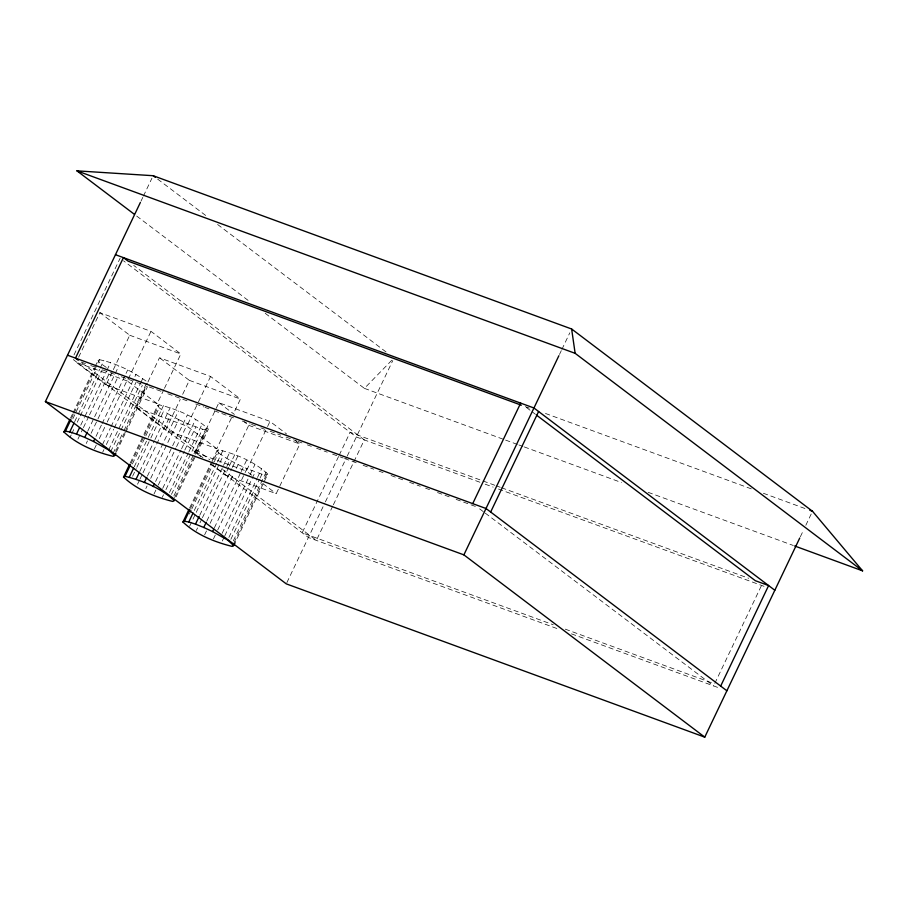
<?xml version="1.0" encoding="UTF-8"?>
<svg xmlns="http://www.w3.org/2000/svg" width="908" height="908" viewBox="0 0 908 908"><rect width="100%" height="100%" fill="white"/><g stroke="black" fill="none" stroke-linecap="round" stroke-linejoin="round"><path stroke-width="0.68" stroke-dasharray="4.54 3.41" d="M140.99 201.19L142.806 197.365M143.419 196.094L151.92 178.252M74.002 354.926L120.117 258.235M78.633 357.196L99.88 312.647L150.989 331.363L180.851 353.972L164.462 388.329M70.62 417.93L72.447 414.105M73.06 412.822L94.375 368.137M94.977 366.855L98.03 360.476L99.517 359.693C116.701 363.336 132.965 371.644 147.198 381.848L123.443 431.652M71.494 418.418L73.321 414.593M73.934 413.31L99.517 359.693M72.81 418.86L96.554 369.068M74.649 421.709L77.691 415.319M78.304 414.048L99.619 369.363M100.221 368.081L103.875 360.419M69.95 437.554L71.165 435M71.766 433.718L74.819 427.339M77.248 422.231L79.688 417.124M80.301 415.841L102.218 369.874M80.755 425.148L84.41 417.487M85.023 416.204L106.338 371.52M106.94 370.237L110.594 362.576M77.94 439.109L82.81 428.894M83.422 427.623L88.905 416.125M89.517 414.854L109.607 372.711M163.86 389.6L157.186 403.606L106.077 384.879L112.751 370.884M113.352 369.613L129.742 335.245L99.88 312.647M87.804 431.028L114.601 374.845M115.203 373.574L118.857 365.913M86.237 443.479L87.452 440.925M91.106 433.264L118.517 375.81M96.01 436.396L101.492 424.91M102.093 423.627L127.676 370.01M94.443 448.847L96.271 445.022M99.312 438.632L106.622 423.321M107.235 422.038L127.937 378.625M157.186 403.606L127.313 380.997L150.989 331.363M102.479 444.602L110.39 427.997M111.003 426.726L135.973 374.368M102.706 452.184L103.921 449.63M106.361 444.523L113.67 429.2M114.272 427.918L136.2 381.95M108.642 449.993L140.309 383.596M140.922 382.313L142.749 378.488M110.64 451.787L120.389 431.357M121.002 430.086L142.318 385.389M113.091 453.353L122.841 432.923M231.347 418.157L216.785 448.7L165.676 429.983L135.803 407.386L147.334 383.199M147.947 381.928L159.479 357.752L210.588 376.468L240.45 399.066L233.776 413.072M115.622 451.242L146.676 386.127M116.496 451.73L125.02 433.854M125.633 432.583L147.55 386.615M130.219 463.035L157.629 405.581L159.116 404.786C176.719 409.133 195.152 416.613 208.375 429.166L196.185 454.692M131.093 463.523L143.884 436.714M144.497 435.431L159.116 404.786M132.409 463.965L145.189 437.145M145.802 435.874L159.206 407.783L157.629 405.581M134.248 466.803L147.641 438.723M148.254 437.44L163.474 405.524M132.591 476.269L136.245 468.607M136.847 467.325L150.251 439.234M150.864 437.962L163.644 411.154L159.206 407.783M139.741 471.524L154.36 440.879M154.973 439.597L170.193 407.681M137.539 484.214L139.367 480.377M139.98 479.106L142.408 473.999M143.021 472.716L170.432 415.262L163.644 411.154M165.676 429.983L180.238 399.441M182.667 394.344L189.341 380.35L159.479 357.752M147.402 476.121L178.456 411.006M145.836 488.583L147.051 486.03M150.705 478.368L178.728 419.632L170.432 415.262M155.608 481.501L172.043 447.02M172.656 445.749L187.275 415.104M154.042 493.952L155.87 490.116M158.298 485.02L175.959 447.984M176.572 446.713L187.536 423.73L202.518 429.212L206.888 429.949L208.375 429.166M216.785 448.7L186.912 426.102L197.842 403.197M198.443 401.926L210.588 376.468M162.68 488.425L180.953 450.118M181.566 448.836L195.572 419.473M162.305 497.278L163.519 494.724M165.96 489.616L184.233 451.31M184.835 450.039L195.799 427.055M169.467 492.533L188.342 452.956M188.955 451.673L202.348 423.593M171.464 494.338L202.518 429.212M173.905 495.904L193.393 455.044M194.006 453.762L206.797 426.953M200.747 456.531L195.22 452.343L218.896 402.709L270.005 421.425L286.599 433.99M174.608 497.618L194.709 455.487M195.311 454.204L206.888 429.949M176.095 496.835L195.583 455.975M189.636 507.992L211.564 462.024M212.166 460.753L217.035 450.538L218.522 449.755C236.137 454.091 254.558 461.57 267.781 474.124L234.9 543.063M190.51 508.48L218.522 449.755M189.386 514.03L191.213 510.205M191.815 508.923L213.743 462.955M214.356 461.684L218.612 452.74L217.035 450.538M194.267 510.489L216.796 463.25M217.409 461.968L222.891 450.481M189.568 526.334L195.651 513.565M196.264 512.294L219.407 463.772M220.02 462.49L223.062 456.111L218.612 452.74M199.771 515.199L222.914 466.689M223.516 465.407L229.611 452.638M196.344 530.442L197.569 527.9M199.998 522.792L201.826 518.956M202.439 517.685L226.183 467.881M226.796 466.61L229.838 460.22L223.062 456.111M295.441 440.686L299.867 444.035L276.191 493.668L225.082 474.941L228.725 467.302M229.338 466.031L248.758 425.307L244.331 421.959M206.82 521.09L231.79 468.732M232.391 467.461L237.873 455.975M204.641 534.812L206.468 530.987M210.123 523.326L233.878 473.533M236.307 468.426L238.134 464.59L229.838 460.22M214.413 527.741L240.597 472.83M241.21 471.558L246.681 460.061M213.459 538.909L215.287 535.084M217.716 529.977L246.953 468.687L261.935 474.18L266.305 474.907L267.781 474.124M251.857 475.247L246.329 471.059L266.963 427.793M267.576 426.522L270.005 421.425M222.097 533.382L249.507 475.928M250.109 474.646L254.978 464.431M222.324 540.964L224.151 537.139M224.764 535.856L255.216 472.012M228.873 537.491L256.896 478.766M257.497 477.483L261.765 468.551M230.87 539.295L259.495 479.288M260.108 478.005L261.935 474.18M233.322 540.862L266.214 471.91M234.026 542.575L262.037 483.851M264.478 478.743L266.305 474.907M338.593 456.463L302.182 532.792L553.278 624.761M339.206 455.18L350.125 432.287L494.939 485.326M286.871 582.618L324.78 503.146M325.393 501.874L346.629 457.337M347.231 456.066L392.801 360.533M332.748 506.062L316.37 540.408L219.963 467.461M333.361 504.791L364.312 439.903L133.726 265.42M559.476 354.472L561.292 350.647M561.904 349.376L569.804 332.816M714.812 683.372L761.54 585.41M800.357 536.753L803.387 530.385M805.816 525.289L811.9 512.543M265.204 313.305L364.403 388.374L392.04 360.011M545.47 413.458L751.393 488.89M763.356 493.26L805.861 508.832M525.323 406.648L529.307 408.112M364.403 388.374L504.269 439.608M505.597 440.096L517.594 444.489M518.922 444.977L522.917 446.441M524.256 446.929L621.492 482.545M648.13 492.306L793.331 545.492M129.742 335.245L180.851 353.972M496.267 485.814L500.251 487.278M501.579 487.755L748.691 578.271M479.889 482.239L356.333 436.986L123.499 260.789M485.201 484.191L493.18 487.108M498.492 489.049L765.523 586.863M189.341 380.35L240.45 399.066M85.465 363.609L80.154 361.656L209.805 459.777M90.777 365.549L94.761 367.014M102.729 369.931L116.02 374.8M121.332 376.741L131.966 380.634M137.278 382.586L141.262 384.039M149.23 386.967L162.521 391.825M167.832 393.777L187.763 401.075M195.731 403.992L203.698 406.909M205.026 407.397L209.022 408.861M214.333 410.802L234.253 418.111M242.232 421.028L250.199 423.945M251.527 424.433L255.511 425.897M260.834 427.838L264.818 429.302M270.13 431.243L280.754 435.136M286.065 437.089L296.7 440.982M298.028 441.47L302.012 442.922M307.324 444.875L311.308 446.327M316.631 448.28L327.255 452.173M332.566 454.114L343.201 458.007M344.529 458.495L357.809 463.364M363.121 465.305L373.756 469.198M379.067 471.15L383.051 472.603M391.03 475.531L404.31 480.389M409.621 482.341L420.256 486.234M425.568 488.175L429.552 489.639M437.52 492.556L450.811 497.425M456.122 499.377L476.053 506.675M248.758 425.307L299.867 444.035M127.313 380.997L76.204 362.281L106.077 384.879M135.803 407.386L186.912 426.102M195.22 452.343L246.329 471.059M565.241 629.142L714.029 683.645M556.831 628.495L308.402 537.491L213.119 465.384M571.45 633.841L720.248 688.343M178.728 419.632L187.536 423.73M238.134 464.59L246.953 468.687M106.304 367.422L99.608 362.689L98.03 360.476M526.447 407.499L530.953 410.915M532.088 411.767L535.47 414.332M157.663 179.126L207.421 216.785M217.602 224.48L386.104 351.998M136.688 216.059L250.54 302.216M479.64 508.866L484.146 512.282M485.269 513.134L713.597 685.915M218.896 402.709L234.377 414.423M262.923 483.624L276.191 493.668M73.31 359.591L202.972 457.711M210.701 464.056L225.082 474.941"/><path stroke-width="1.36" d="M799.744 538.024L704.767 737.148L286.281 583.867L45.4 401.586L140.377 202.461M115.883 453.013L114.669 455.566L113.182 456.349C95.567 452.002 77.146 444.523 63.923 431.981L70.018 419.212M63.923 431.981L65.41 431.186L70.892 419.7M65.41 431.186L69.768 431.924L74.036 422.98M69.768 431.924L76.488 434.081L79.541 427.702M76.488 434.081L84.762 437.406L87.191 432.299M114.669 455.566L108.642 449.993L93.569 441.504L94.784 438.95M123.522 477.075L125.009 476.291C142.613 480.627 161.045 488.107 174.268 500.66L172.781 501.443C155.166 497.107 136.745 489.628 123.522 477.075L129.617 464.306M125.009 476.291L130.491 464.794M129.367 477.018L133.635 468.085M136.087 479.186L139.14 472.796M144.361 482.511L146.79 477.404M153.168 486.609L154.383 484.055M234.9 543.063L233.685 545.617L232.198 546.412C214.583 542.065 196.162 534.585 182.939 522.032L189.023 509.274M182.939 522.032L184.415 521.249L189.897 509.763M184.415 521.249L188.785 521.986L193.052 513.043M188.785 521.986L195.504 524.143L199.158 516.482M195.504 524.143L203.767 527.469L206.207 522.361M233.685 545.617L227.658 540.044L212.586 531.566L213.8 529.012M472.716 503.634L520.659 403.129M704.767 737.148L463.886 554.867L558.863 355.743M490.661 512.021L538.603 411.517M720.68 686.073L768.611 585.569L755.331 580.7L536.594 415.183M134.429 214.356L76.942 170.852L153.146 175.709L571.631 328.991L812.512 511.272L862.6 570.86L794.659 545.98M76.942 170.852L575.139 353.326L862.6 570.86M115.464 254.705L533.949 407.987L774.83 590.268M809.845 510.296L812.512 511.272M521.34 405.195L128.085 261.152L123.431 257.622L75.489 358.138L78.281 360.249M67.521 355.21L486.007 508.503L726.888 690.784M45.4 401.586L463.886 554.867M84.762 437.406L93.569 441.504M203.767 527.469L212.586 531.566M153.146 175.709L155.404 177.412M571.631 328.991L575.139 353.326"/></g></svg>
